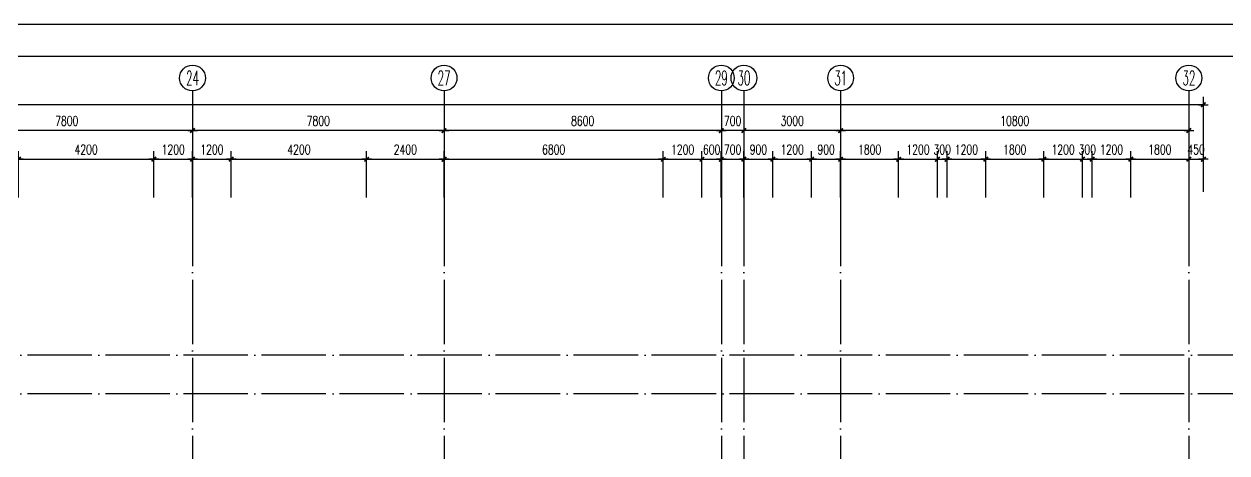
# Model space of a CAD drawing. Extents: x 165127 to 1058185, y 60808 to 144908.
# Drawn here: x 1000111 to 1037417, y 131619 to 144908 of the extents above; entities that cross this region are included whole.
import ezdxf
from ezdxf.enums import TextEntityAlignment as Align

# ---------------------------------------------------------------- set-up
doc = ezdxf.new("R2010")
doc.units = 0
doc.header["$LTSCALE"] = 1000
doc.linetypes.add('DOTE', pattern=[2.42, 2, -0.2, 0.02, -0.2])
doc.layers.get('0').update_dxf_attribs({"linetype": 'CONTINUOUS'})
doc.layers.get('DEFPOINTS').update_dxf_attribs({"linetype": 'CONTINUOUS'})
for name, color, linetype in [('AXIS', 3, 'CONTINUOUS'), ('AXIS_TEXT', 7, 'CONTINUOUS'), ('DOTE', 1, 'DOTE'), ('PUB_DIM', 3, 'CONTINUOUS'), ('WINDOW', 2, 'CONTINUOUS')]:
    doc.layers.add(name, color=color, linetype=linetype)
doc.styles.add('COMPLEX', font='COMPLEX')
doc.styles.add('DIM_FONT', font='SIMPLEX.shx', dxfattribs={"width": 0.7})
doc.dimstyles.new('AXIS', dxfattribs={"dimtxt": 300, "dimasz": 1, "dimexe": 250, "dimexo": 300, "dimgap": 150, "dimtad": 1, "dimdec": 0, "dimdsep": 46, "dimtxsty": 'DIM_FONT', "dimblk": '_DIMX', "dimcen": 2.5, "dimse1": 1, "dimse2": 1, "dimclrt": 7, "dimadec": 0, "dimazin": 0, "dimtfac": 1, "dimtdec": 0, "dimtix": 1, "dimtmove": 2, "dimatfit": 3, "dimldrblk": '_DIMX', "dimfxl": 1, "dimarcsym": 0})
doc.dimstyles.new('DIMB', dxfattribs={"dimtxt": 300, "dimasz": 1, "dimexe": 250, "dimexo": 300, "dimgap": 150, "dimtad": 1, "dimdec": 0, "dimdsep": 46, "dimtxsty": 'DIM_FONT', "dimblk": '_DIMX', "dimcen": 2.5, "dimse2": 1, "dimclrt": 7, "dimadec": 0, "dimazin": 0, "dimtfac": 1, "dimtdec": 0, "dimtix": 1, "dimtmove": 2, "dimatfit": 3, "dimldrblk": '_DIMX', "dimfxl": 1, "dimarcsym": 0})
doc.dimstyles.new('DIMN', dxfattribs={"dimtxt": 300, "dimasz": 1, "dimexe": 250, "dimexo": 300, "dimgap": 150, "dimtad": 1, "dimdec": 0, "dimdsep": 46, "dimtxsty": 'DIM_FONT', "dimblk": '_DIMX', "dimcen": 2.5, "dimclrt": 7, "dimadec": 0, "dimazin": 0, "dimtfac": 1, "dimtdec": 0, "dimtix": 1, "dimtmove": 2, "dimatfit": 3, "dimldrblk": '_DIMX', "dimfxl": 1, "dimarcsym": 0})

# ---------------------------------------------------------------- blocks, each defined once
blk = doc.blocks.new('A$C34131D43')
at = {"color": 243}
blk.add_line((0, 84100), (160900, 84100), dxfattribs=at)
at = {"color": 244}
blk.add_line((159900, 83100), (2500, 83100), dxfattribs=at)
blk = doc.blocks.new('_AXISO')
blk.add_circle((0, 0), 0.5)
at = {"layer": 'AXIS_TEXT', "style": 'COMPLEX', "width": 1.041667}
blk.add_attdef('A', text='', height=0.56, dxfattribs=at).set_placement((-0.25, -0.28), (0.25, -0.28), align=Align.FIT)
blk = doc.blocks.new('_DIMX')
blk.add_line((-150, 0), (150, 0))
at = {"const_width": 50}
blk.add_lwpolyline([(-70, -70), (70, 70)], dxfattribs=at)
blk = doc.blocks.new('*D1233')
at = {"color": 0, "linetype": 'ByBlock'}
blk.add_line((855294, 141608), (844496, 141608), dxfattribs=at)
at = {"layer": 'DEFPOINTS', "color": 0, "linetype": 'ByBlock'}
for p in [(844495, 141608), (844495, 139408), (855295, 139408)]:
    blk.add_point(p, dxfattribs=at)
at = {"color": 0, "linetype": 'ByBlock', "rotation": 180}
blk.add_blockref('_DIMX', (844495, 141608), dxfattribs=at)
at = {"color": 0, "linetype": 'ByBlock'}
blk.add_blockref('_DIMX', (855295, 141608), dxfattribs=at)
at = {"color": 7, "linetype": 'ByBlock', "insert": (849895, 141908), "char_height": 300, "attachment_point": 5, "style": 'DIM_FONT'}
blk.add_mtext('10800', dxfattribs=at)
blk = doc.blocks.new('*D1234')
at = {"color": 0, "linetype": 'ByBlock'}
blk.add_line((844494, 141608), (841496, 141608), dxfattribs=at)
at = {"layer": 'DEFPOINTS', "color": 0, "linetype": 'ByBlock'}
for p in [(841495, 141608), (841495, 139408), (844495, 139408)]:
    blk.add_point(p, dxfattribs=at)
at = {"color": 0, "linetype": 'ByBlock', "rotation": 180}
blk.add_blockref('_DIMX', (841495, 141608), dxfattribs=at)
at = {"color": 0, "linetype": 'ByBlock'}
blk.add_blockref('_DIMX', (844495, 141608), dxfattribs=at)
at = {"color": 7, "linetype": 'ByBlock', "insert": (842995, 141908), "char_height": 300, "attachment_point": 5, "style": 'DIM_FONT'}
blk.add_mtext('3000', dxfattribs=at)
blk = doc.blocks.new('*D1235')
at = {"color": 0, "linetype": 'ByBlock'}
for p, q in [((1021735, 141608), (1021734, 141608)), ((1022436, 141608), (1021736, 141608)), ((1022437, 141608), (1022438, 141608))]:
    blk.add_line(p, q, dxfattribs=at)
at = {"layer": 'DEFPOINTS', "color": 0, "linetype": 'ByBlock'}
for p in [(1021736, 141608), (1021736, 139408), (1022436, 139408)]:
    blk.add_point(p, dxfattribs=at)
at = {"color": 0, "linetype": 'ByBlock'}
blk.add_blockref('_DIMX', (1021736, 141608), dxfattribs=at)
at = {"color": 0, "linetype": 'ByBlock', "rotation": 180}
blk.add_blockref('_DIMX', (1022436, 141608), dxfattribs=at)
at = {"color": 7, "linetype": 'ByBlock', "insert": (1022086, 141908), "char_height": 300, "attachment_point": 5, "style": 'DIM_FONT'}
blk.add_mtext('700', dxfattribs=at)
blk = doc.blocks.new('*D1236')
at = {"color": 0, "linetype": 'ByBlock'}
blk.add_line((832194, 141608), (824396, 141608), dxfattribs=at)
at = {"layer": 'DEFPOINTS', "color": 0, "linetype": 'ByBlock'}
for p in [(824395, 141608), (824395, 139408), (832195, 139408)]:
    blk.add_point(p, dxfattribs=at)
at = {"color": 0, "linetype": 'ByBlock', "rotation": 180}
blk.add_blockref('_DIMX', (824395, 141608), dxfattribs=at)
at = {"color": 0, "linetype": 'ByBlock'}
blk.add_blockref('_DIMX', (832195, 141608), dxfattribs=at)
at = {"color": 7, "linetype": 'ByBlock', "insert": (828295, 141908), "char_height": 300, "attachment_point": 5, "style": 'DIM_FONT'}
blk.add_mtext('7800', dxfattribs=at)
blk = doc.blocks.new('*D1237')
at = {"color": 0, "linetype": 'ByBlock'}
blk.add_line((824394, 141608), (816596, 141608), dxfattribs=at)
at = {"layer": 'DEFPOINTS', "color": 0, "linetype": 'ByBlock'}
for p in [(816595, 141608), (816595, 139408), (824395, 139408)]:
    blk.add_point(p, dxfattribs=at)
at = {"color": 0, "linetype": 'ByBlock', "rotation": 180}
blk.add_blockref('_DIMX', (816595, 141608), dxfattribs=at)
at = {"color": 0, "linetype": 'ByBlock'}
blk.add_blockref('_DIMX', (824395, 141608), dxfattribs=at)
at = {"color": 7, "linetype": 'ByBlock', "insert": (820495, 141908), "char_height": 300, "attachment_point": 5, "style": 'DIM_FONT'}
blk.add_mtext('7800', dxfattribs=at)
blk = doc.blocks.new('*D1250')
at = {"color": 0, "linetype": 'ByBlock'}
for p, q in [((729445, 139708), (729445, 142658)), ((855745, 139708), (855745, 142658)), ((855744, 142408), (729446, 142408))]:
    blk.add_line(p, q, dxfattribs=at)
at = {"layer": 'DEFPOINTS', "color": 0, "linetype": 'ByBlock'}
for p in [(729445, 142408), (729445, 139408), (855745, 139408)]:
    blk.add_point(p, dxfattribs=at)
at = {"color": 0, "linetype": 'ByBlock', "rotation": 180}
blk.add_blockref('_DIMX', (729445, 142408), dxfattribs=at)
at = {"color": 0, "linetype": 'ByBlock'}
blk.add_blockref('_DIMX', (855745, 142408), dxfattribs=at)
at = {"color": 7, "linetype": 'ByBlock', "insert": (792595, 142708), "char_height": 300, "attachment_point": 5, "style": 'DIM_FONT'}
blk.add_mtext('126300', dxfattribs=at)
blk = doc.blocks.new('*D1341')
at = {"color": 0, "linetype": 'ByBlock'}
for p, q in [((818995, 139530), (818995, 140971)), ((818996, 140721), (823194, 140721)), ((823195, 139530), (823195, 140971))]:
    blk.add_line(p, q, dxfattribs=at)
at = {"layer": 'DEFPOINTS', "color": 0, "linetype": 'ByBlock'}
for p in [(823195, 140721), (818995, 139230), (823195, 139230)]:
    blk.add_point(p, dxfattribs=at)
at = {"color": 0, "linetype": 'ByBlock', "rotation": 180}
blk.add_blockref('_DIMX', (818995, 140721), dxfattribs=at)
at = {"color": 0, "linetype": 'ByBlock'}
blk.add_blockref('_DIMX', (823195, 140721), dxfattribs=at)
at = {"color": 7, "linetype": 'ByBlock', "insert": (821095, 141021), "char_height": 300, "attachment_point": 5, "style": 'DIM_FONT'}
blk.add_mtext('4200', dxfattribs=at)
blk = doc.blocks.new('*D1342')
at = {"color": 0, "linetype": 'ByBlock'}
for p, q in [((823195, 139530), (823195, 140971)), ((823196, 140721), (824394, 140721)), ((824395, 139530), (824395, 140971))]:
    blk.add_line(p, q, dxfattribs=at)
at = {"layer": 'DEFPOINTS', "color": 0, "linetype": 'ByBlock'}
for p in [(824395, 140721), (823195, 139230), (824395, 139230)]:
    blk.add_point(p, dxfattribs=at)
at = {"color": 0, "linetype": 'ByBlock', "rotation": 180}
blk.add_blockref('_DIMX', (823195, 140721), dxfattribs=at)
at = {"color": 0, "linetype": 'ByBlock'}
blk.add_blockref('_DIMX', (824395, 140721), dxfattribs=at)
at = {"color": 7, "linetype": 'ByBlock', "insert": (823795, 141021), "char_height": 300, "attachment_point": 5, "style": 'DIM_FONT'}
blk.add_mtext('1200', dxfattribs=at)
blk = doc.blocks.new('*D1343')
at = {"color": 0, "linetype": 'ByBlock'}
for p, q in [((824395, 139530), (824395, 140971)), ((824396, 140721), (825594, 140721)), ((825595, 139530), (825595, 140971))]:
    blk.add_line(p, q, dxfattribs=at)
at = {"layer": 'DEFPOINTS', "color": 0, "linetype": 'ByBlock'}
for p in [(825595, 140721), (824395, 139230), (825595, 139230)]:
    blk.add_point(p, dxfattribs=at)
at = {"color": 0, "linetype": 'ByBlock', "rotation": 180}
blk.add_blockref('_DIMX', (824395, 140721), dxfattribs=at)
at = {"color": 0, "linetype": 'ByBlock'}
blk.add_blockref('_DIMX', (825595, 140721), dxfattribs=at)
at = {"color": 7, "linetype": 'ByBlock', "insert": (824995, 141021), "char_height": 300, "attachment_point": 5, "style": 'DIM_FONT'}
blk.add_mtext('1200', dxfattribs=at)
blk = doc.blocks.new('*D1344')
at = {"color": 0, "linetype": 'ByBlock'}
for p, q in [((825595, 139530), (825595, 140971)), ((825596, 140721), (829794, 140721)), ((829795, 139530), (829795, 140971))]:
    blk.add_line(p, q, dxfattribs=at)
at = {"layer": 'DEFPOINTS', "color": 0, "linetype": 'ByBlock'}
for p in [(829795, 140721), (825595, 139230), (829795, 139230)]:
    blk.add_point(p, dxfattribs=at)
at = {"color": 0, "linetype": 'ByBlock', "rotation": 180}
blk.add_blockref('_DIMX', (825595, 140721), dxfattribs=at)
at = {"color": 0, "linetype": 'ByBlock'}
blk.add_blockref('_DIMX', (829795, 140721), dxfattribs=at)
at = {"color": 7, "linetype": 'ByBlock', "insert": (827695, 141021), "char_height": 300, "attachment_point": 5, "style": 'DIM_FONT'}
blk.add_mtext('4200', dxfattribs=at)
blk = doc.blocks.new('*D1345')
at = {"color": 0, "linetype": 'ByBlock'}
for p, q in [((832195, 139530), (832195, 140971)), ((832196, 140721), (838994, 140721)), ((838995, 139530), (838995, 140971))]:
    blk.add_line(p, q, dxfattribs=at)
at = {"layer": 'DEFPOINTS', "color": 0, "linetype": 'ByBlock'}
for p in [(838995, 140721), (832195, 139230), (838995, 139230)]:
    blk.add_point(p, dxfattribs=at)
at = {"color": 0, "linetype": 'ByBlock', "rotation": 180}
blk.add_blockref('_DIMX', (832195, 140721), dxfattribs=at)
at = {"color": 0, "linetype": 'ByBlock'}
blk.add_blockref('_DIMX', (838995, 140721), dxfattribs=at)
at = {"color": 7, "linetype": 'ByBlock', "insert": (835595, 141021), "char_height": 300, "attachment_point": 5, "style": 'DIM_FONT'}
blk.add_mtext('6800', dxfattribs=at)
blk = doc.blocks.new('*D1346')
at = {"color": 0, "linetype": 'ByBlock'}
for p, q in [((838995, 139530), (838995, 140971)), ((838996, 140721), (840194, 140721)), ((840195, 139530), (840195, 140971))]:
    blk.add_line(p, q, dxfattribs=at)
at = {"layer": 'DEFPOINTS', "color": 0, "linetype": 'ByBlock'}
for p in [(840195, 140721), (838995, 139230), (840195, 139230)]:
    blk.add_point(p, dxfattribs=at)
at = {"color": 0, "linetype": 'ByBlock', "rotation": 180}
blk.add_blockref('_DIMX', (838995, 140721), dxfattribs=at)
at = {"color": 0, "linetype": 'ByBlock'}
blk.add_blockref('_DIMX', (840195, 140721), dxfattribs=at)
at = {"color": 7, "linetype": 'ByBlock', "insert": (839595, 141021), "char_height": 300, "attachment_point": 5, "style": 'DIM_FONT'}
blk.add_mtext('1200', dxfattribs=at)
blk = doc.blocks.new('*D1347')
at = {"color": 0, "linetype": 'ByBlock'}
for p, q in [((840194, 140721), (840193, 140721)), ((840195, 139530), (840195, 140971)), ((840195, 140721), (840795, 140721)), ((840795, 139530), (840795, 140971)), ((840796, 140721), (840797, 140721))]:
    blk.add_line(p, q, dxfattribs=at)
at = {"layer": 'DEFPOINTS', "color": 0, "linetype": 'ByBlock'}
for p in [(840795, 140721), (840195, 139230), (840795, 139230)]:
    blk.add_point(p, dxfattribs=at)
at = {"color": 0, "linetype": 'ByBlock'}
blk.add_blockref('_DIMX', (840195, 140721), dxfattribs=at)
at = {"color": 0, "linetype": 'ByBlock', "rotation": 180}
blk.add_blockref('_DIMX', (840795, 140721), dxfattribs=at)
at = {"color": 7, "linetype": 'ByBlock', "insert": (840495, 141021), "char_height": 300, "attachment_point": 5, "style": 'DIM_FONT'}
blk.add_mtext('600', dxfattribs=at)
blk = doc.blocks.new('*D1348')
at = {"color": 0, "linetype": 'ByBlock'}
for p, q in [((840794, 140721), (840793, 140721)), ((840795, 139530), (840795, 140971)), ((840795, 140721), (841495, 140721)), ((841495, 139530), (841495, 140971)), ((841496, 140721), (841497, 140721))]:
    blk.add_line(p, q, dxfattribs=at)
at = {"layer": 'DEFPOINTS', "color": 0, "linetype": 'ByBlock'}
for p in [(841495, 140721), (840795, 139230), (841495, 139230)]:
    blk.add_point(p, dxfattribs=at)
at = {"color": 0, "linetype": 'ByBlock'}
blk.add_blockref('_DIMX', (840795, 140721), dxfattribs=at)
at = {"color": 0, "linetype": 'ByBlock', "rotation": 180}
blk.add_blockref('_DIMX', (841495, 140721), dxfattribs=at)
at = {"color": 7, "linetype": 'ByBlock', "insert": (841145, 141021), "char_height": 300, "attachment_point": 5, "style": 'DIM_FONT'}
blk.add_mtext('700', dxfattribs=at)
blk = doc.blocks.new('*D1349')
at = {"color": 0, "linetype": 'ByBlock'}
for p, q in [((841495, 139530), (841495, 140971)), ((841496, 140721), (842394, 140721)), ((842395, 139530), (842395, 140971))]:
    blk.add_line(p, q, dxfattribs=at)
at = {"layer": 'DEFPOINTS', "color": 0, "linetype": 'ByBlock'}
for p in [(842395, 140721), (841495, 139230), (842395, 139230)]:
    blk.add_point(p, dxfattribs=at)
at = {"color": 0, "linetype": 'ByBlock', "rotation": 180}
blk.add_blockref('_DIMX', (841495, 140721), dxfattribs=at)
at = {"color": 0, "linetype": 'ByBlock'}
blk.add_blockref('_DIMX', (842395, 140721), dxfattribs=at)
at = {"color": 7, "linetype": 'ByBlock', "insert": (841945, 141021), "char_height": 300, "attachment_point": 5, "style": 'DIM_FONT'}
blk.add_mtext('900', dxfattribs=at)
blk = doc.blocks.new('*D1350')
at = {"color": 0, "linetype": 'ByBlock'}
for p, q in [((842395, 139530), (842395, 140971)), ((842396, 140721), (843594, 140721)), ((843595, 139530), (843595, 140971))]:
    blk.add_line(p, q, dxfattribs=at)
at = {"layer": 'DEFPOINTS', "color": 0, "linetype": 'ByBlock'}
for p in [(843595, 140721), (842395, 139230), (843595, 139230)]:
    blk.add_point(p, dxfattribs=at)
at = {"color": 0, "linetype": 'ByBlock', "rotation": 180}
blk.add_blockref('_DIMX', (842395, 140721), dxfattribs=at)
at = {"color": 0, "linetype": 'ByBlock'}
blk.add_blockref('_DIMX', (843595, 140721), dxfattribs=at)
at = {"color": 7, "linetype": 'ByBlock', "insert": (842995, 141021), "char_height": 300, "attachment_point": 5, "style": 'DIM_FONT'}
blk.add_mtext('1200', dxfattribs=at)
blk = doc.blocks.new('*D1351')
at = {"color": 0, "linetype": 'ByBlock'}
for p, q in [((843595, 139530), (843595, 140971)), ((843596, 140721), (844494, 140721)), ((844495, 139530), (844495, 140971))]:
    blk.add_line(p, q, dxfattribs=at)
at = {"layer": 'DEFPOINTS', "color": 0, "linetype": 'ByBlock'}
for p in [(844495, 140721), (843595, 139230), (844495, 139230)]:
    blk.add_point(p, dxfattribs=at)
at = {"color": 0, "linetype": 'ByBlock', "rotation": 180}
blk.add_blockref('_DIMX', (843595, 140721), dxfattribs=at)
at = {"color": 0, "linetype": 'ByBlock'}
blk.add_blockref('_DIMX', (844495, 140721), dxfattribs=at)
at = {"color": 7, "linetype": 'ByBlock', "insert": (844045, 141021), "char_height": 300, "attachment_point": 5, "style": 'DIM_FONT'}
blk.add_mtext('900', dxfattribs=at)
blk = doc.blocks.new('*D1352')
at = {"color": 0, "linetype": 'ByBlock'}
for p, q in [((844495, 139530), (844495, 140971)), ((844496, 140721), (846294, 140721)), ((846295, 139530), (846295, 140971))]:
    blk.add_line(p, q, dxfattribs=at)
at = {"layer": 'DEFPOINTS', "color": 0, "linetype": 'ByBlock'}
for p in [(846295, 140721), (844495, 139230), (846295, 139230)]:
    blk.add_point(p, dxfattribs=at)
at = {"color": 0, "linetype": 'ByBlock', "rotation": 180}
blk.add_blockref('_DIMX', (844495, 140721), dxfattribs=at)
at = {"color": 0, "linetype": 'ByBlock'}
blk.add_blockref('_DIMX', (846295, 140721), dxfattribs=at)
at = {"color": 7, "linetype": 'ByBlock', "insert": (845395, 141021), "char_height": 300, "attachment_point": 5, "style": 'DIM_FONT'}
blk.add_mtext('1800', dxfattribs=at)
blk = doc.blocks.new('*D1353')
at = {"color": 0, "linetype": 'ByBlock'}
for p, q in [((846295, 139530), (846295, 140971)), ((846296, 140721), (847494, 140721)), ((847495, 139530), (847495, 140971))]:
    blk.add_line(p, q, dxfattribs=at)
at = {"layer": 'DEFPOINTS', "color": 0, "linetype": 'ByBlock'}
for p in [(847495, 140721), (846295, 139230), (847495, 139230)]:
    blk.add_point(p, dxfattribs=at)
at = {"color": 0, "linetype": 'ByBlock', "rotation": 180}
blk.add_blockref('_DIMX', (846295, 140721), dxfattribs=at)
at = {"color": 0, "linetype": 'ByBlock'}
blk.add_blockref('_DIMX', (847495, 140721), dxfattribs=at)
at = {"color": 7, "linetype": 'ByBlock', "insert": (846895, 141021), "char_height": 300, "attachment_point": 5, "style": 'DIM_FONT'}
blk.add_mtext('1200', dxfattribs=at)
blk = doc.blocks.new('*D1354')
at = {"color": 0, "linetype": 'ByBlock'}
for p, q in [((847494, 140721), (847493, 140721)), ((847495, 139530), (847495, 140971)), ((847495, 140721), (847795, 140721)), ((847795, 139530), (847795, 140971)), ((847796, 140721), (847797, 140721))]:
    blk.add_line(p, q, dxfattribs=at)
at = {"layer": 'DEFPOINTS', "color": 0, "linetype": 'ByBlock'}
for p in [(847795, 140721), (847495, 139230), (847795, 139230)]:
    blk.add_point(p, dxfattribs=at)
at = {"color": 0, "linetype": 'ByBlock'}
blk.add_blockref('_DIMX', (847495, 140721), dxfattribs=at)
at = {"color": 0, "linetype": 'ByBlock', "rotation": 180}
blk.add_blockref('_DIMX', (847795, 140721), dxfattribs=at)
at = {"color": 7, "linetype": 'ByBlock', "insert": (847645, 141021), "char_height": 300, "attachment_point": 5, "style": 'DIM_FONT'}
blk.add_mtext('300', dxfattribs=at)
blk = doc.blocks.new('*D1355')
at = {"color": 0, "linetype": 'ByBlock'}
for p, q in [((847795, 139530), (847795, 140971)), ((847796, 140721), (848994, 140721)), ((848995, 139530), (848995, 140971))]:
    blk.add_line(p, q, dxfattribs=at)
at = {"layer": 'DEFPOINTS', "color": 0, "linetype": 'ByBlock'}
for p in [(848995, 140721), (847795, 139230), (848995, 139230)]:
    blk.add_point(p, dxfattribs=at)
at = {"color": 0, "linetype": 'ByBlock', "rotation": 180}
blk.add_blockref('_DIMX', (847795, 140721), dxfattribs=at)
at = {"color": 0, "linetype": 'ByBlock'}
blk.add_blockref('_DIMX', (848995, 140721), dxfattribs=at)
at = {"color": 7, "linetype": 'ByBlock', "insert": (848395, 141021), "char_height": 300, "attachment_point": 5, "style": 'DIM_FONT'}
blk.add_mtext('1200', dxfattribs=at)
blk = doc.blocks.new('*D1356')
at = {"color": 0, "linetype": 'ByBlock'}
for p, q in [((848995, 139530), (848995, 140971)), ((848996, 140721), (850794, 140721)), ((850795, 139530), (850795, 140971))]:
    blk.add_line(p, q, dxfattribs=at)
at = {"layer": 'DEFPOINTS', "color": 0, "linetype": 'ByBlock'}
for p in [(850795, 140721), (848995, 139230), (850795, 139230)]:
    blk.add_point(p, dxfattribs=at)
at = {"color": 0, "linetype": 'ByBlock', "rotation": 180}
blk.add_blockref('_DIMX', (848995, 140721), dxfattribs=at)
at = {"color": 0, "linetype": 'ByBlock'}
blk.add_blockref('_DIMX', (850795, 140721), dxfattribs=at)
at = {"color": 7, "linetype": 'ByBlock', "insert": (849895, 141021), "char_height": 300, "attachment_point": 5, "style": 'DIM_FONT'}
blk.add_mtext('1800', dxfattribs=at)
blk = doc.blocks.new('*D1357')
at = {"color": 0, "linetype": 'ByBlock'}
for p, q in [((850795, 139530), (850795, 140971)), ((850796, 140721), (851994, 140721)), ((851995, 139530), (851995, 140971))]:
    blk.add_line(p, q, dxfattribs=at)
at = {"layer": 'DEFPOINTS', "color": 0, "linetype": 'ByBlock'}
for p in [(851995, 140721), (850795, 139230), (851995, 139230)]:
    blk.add_point(p, dxfattribs=at)
at = {"color": 0, "linetype": 'ByBlock', "rotation": 180}
blk.add_blockref('_DIMX', (850795, 140721), dxfattribs=at)
at = {"color": 0, "linetype": 'ByBlock'}
blk.add_blockref('_DIMX', (851995, 140721), dxfattribs=at)
at = {"color": 7, "linetype": 'ByBlock', "insert": (851395, 141021), "char_height": 300, "attachment_point": 5, "style": 'DIM_FONT'}
blk.add_mtext('1200', dxfattribs=at)
blk = doc.blocks.new('*D1358')
at = {"color": 0, "linetype": 'ByBlock'}
for p, q in [((851994, 140721), (851993, 140721)), ((851995, 139530), (851995, 140971)), ((851995, 140721), (852295, 140721)), ((852295, 139530), (852295, 140971)), ((852296, 140721), (852297, 140721))]:
    blk.add_line(p, q, dxfattribs=at)
at = {"layer": 'DEFPOINTS', "color": 0, "linetype": 'ByBlock'}
for p in [(852295, 140721), (851995, 139230), (852295, 139230)]:
    blk.add_point(p, dxfattribs=at)
at = {"color": 0, "linetype": 'ByBlock'}
blk.add_blockref('_DIMX', (851995, 140721), dxfattribs=at)
at = {"color": 0, "linetype": 'ByBlock', "rotation": 180}
blk.add_blockref('_DIMX', (852295, 140721), dxfattribs=at)
at = {"color": 7, "linetype": 'ByBlock', "insert": (852145, 141021), "char_height": 300, "attachment_point": 5, "style": 'DIM_FONT'}
blk.add_mtext('300', dxfattribs=at)
blk = doc.blocks.new('*D1359')
at = {"color": 0, "linetype": 'ByBlock'}
for p, q in [((852295, 139530), (852295, 140971)), ((852296, 140721), (853494, 140721)), ((853495, 139530), (853495, 140971))]:
    blk.add_line(p, q, dxfattribs=at)
at = {"layer": 'DEFPOINTS', "color": 0, "linetype": 'ByBlock'}
for p in [(853495, 140721), (852295, 139230), (853495, 139230)]:
    blk.add_point(p, dxfattribs=at)
at = {"color": 0, "linetype": 'ByBlock', "rotation": 180}
blk.add_blockref('_DIMX', (852295, 140721), dxfattribs=at)
at = {"color": 0, "linetype": 'ByBlock'}
blk.add_blockref('_DIMX', (853495, 140721), dxfattribs=at)
at = {"color": 7, "linetype": 'ByBlock', "insert": (852895, 141021), "char_height": 300, "attachment_point": 5, "style": 'DIM_FONT'}
blk.add_mtext('1200', dxfattribs=at)
blk = doc.blocks.new('*D1360')
at = {"color": 0, "linetype": 'ByBlock'}
for p, q in [((853495, 139530), (853495, 140971)), ((853496, 140721), (855294, 140721))]:
    blk.add_line(p, q, dxfattribs=at)
at = {"layer": 'DEFPOINTS', "color": 0, "linetype": 'ByBlock'}
for p in [(855295, 140721), (853495, 139230), (855295, 139230)]:
    blk.add_point(p, dxfattribs=at)
at = {"color": 0, "linetype": 'ByBlock', "rotation": 180}
blk.add_blockref('_DIMX', (853495, 140721), dxfattribs=at)
at = {"color": 0, "linetype": 'ByBlock'}
blk.add_blockref('_DIMX', (855295, 140721), dxfattribs=at)
at = {"color": 7, "linetype": 'ByBlock', "insert": (854395, 141021), "char_height": 300, "attachment_point": 5, "style": 'DIM_FONT'}
blk.add_mtext('1800', dxfattribs=at)
blk = doc.blocks.new('*D1362')
at = {"color": 0, "linetype": 'ByBlock'}
for p, q in [((829795, 139530), (829795, 140971)), ((829796, 140721), (832194, 140721)), ((832195, 139530), (832195, 140971))]:
    blk.add_line(p, q, dxfattribs=at)
at = {"layer": 'DEFPOINTS', "color": 0, "linetype": 'ByBlock'}
for p in [(832195, 140721), (829795, 139230), (832195, 139230)]:
    blk.add_point(p, dxfattribs=at)
at = {"color": 0, "linetype": 'ByBlock', "rotation": 180}
blk.add_blockref('_DIMX', (829795, 140721), dxfattribs=at)
at = {"color": 0, "linetype": 'ByBlock'}
blk.add_blockref('_DIMX', (832195, 140721), dxfattribs=at)
at = {"color": 7, "linetype": 'ByBlock', "insert": (830995, 141021), "char_height": 300, "attachment_point": 5, "style": 'DIM_FONT'}
blk.add_mtext('2400', dxfattribs=at)
blk = doc.blocks.new('*D1365')
at = {"color": 0, "linetype": 'ByBlock'}
for p, q in [((855294, 140721), (855293, 140721)), ((855295, 140721), (855745, 140721)), ((855746, 140721), (855747, 140721))]:
    blk.add_line(p, q, dxfattribs=at)
at = {"layer": 'DEFPOINTS', "color": 0, "linetype": 'ByBlock'}
for p in [(855745, 140721), (855295, 139230), (855745, 139230)]:
    blk.add_point(p, dxfattribs=at)
at = {"color": 0, "linetype": 'ByBlock'}
blk.add_blockref('_DIMX', (855295, 140721), dxfattribs=at)
at = {"color": 0, "linetype": 'ByBlock', "rotation": 180}
blk.add_blockref('_DIMX', (855745, 140721), dxfattribs=at)
at = {"color": 7, "linetype": 'ByBlock', "insert": (855520, 141021), "char_height": 300, "attachment_point": 5, "style": 'DIM_FONT'}
blk.add_mtext('450', dxfattribs=at)
blk = doc.blocks.new('*D1481')
at = {"color": 0, "linetype": 'ByBlock'}
blk.add_line((1021735, 141608), (1013137, 141608), dxfattribs=at)
at = {"layer": 'DEFPOINTS', "color": 0, "linetype": 'ByBlock'}
for p in [(1013136, 141608), (1013136, 139408), (1021736, 139408)]:
    blk.add_point(p, dxfattribs=at)
at = {"color": 0, "linetype": 'ByBlock', "rotation": 180}
blk.add_blockref('_DIMX', (1013136, 141608), dxfattribs=at)
at = {"color": 0, "linetype": 'ByBlock'}
blk.add_blockref('_DIMX', (1021736, 141608), dxfattribs=at)
at = {"color": 7, "linetype": 'ByBlock', "insert": (1017436, 141908), "char_height": 300, "attachment_point": 5, "style": 'DIM_FONT'}
blk.add_mtext('8600', dxfattribs=at)

msp = doc.modelspace()

# ---------------------------------------------------------------- linework, layer by layer
at = {"layer": 'AXIS'}
for p, q in [((1005336.1, 142836.6), (1005336.1, 139407.6)), ((1013136.1, 142836.6), (1013136.1, 139407.6)), ((1021736.1, 142836.6), (1021736.1, 139407.6)), ((1022436.1, 142836.6), (1022436.1, 139407.6)), ((1025436.1, 142836.6), (1025436.1, 139407.6)), ((1036236.1, 142836.6), (1036236.1, 139407.6))]:
    msp.add_line(p, q, dxfattribs=at)
at = {"layer": 'DOTE'}
for p, q in [((1005336.1, 139407.6), (1005336.1, 71084.4)), ((1013136.1, 139407.6), (1013136.1, 71084.4)), ((1021736.1, 139407.6), (1021736.1, 116803.1)), ((1022436.1, 139407.6), (1022436.1, 71351.8)), ((1025436.1, 139407.6), (1025436.1, 71351.8)), ((1036236.1, 139407.6), (1036236.1, 71351.8)), ((1040932.7, 134653.1), (993636.1, 134653.1)), ((1040932.7, 133453.1), (973536.1, 133453.1))]:
    msp.add_line(p, q, dxfattribs=at)

# ---------------------------------------------------------------- block references
at = {"layer": 'AXIS'}
ref = msp.add_blockref('_AXISO', (1005336.1, 143236.6), dxfattribs=dict(at, xscale=800, yscale=800, zscale=800))
ref.add_attrib('A', '24', dxfattribs={"layer": 'AXIS_TEXT', "height": 448, "style": 'COMPLEX', "width": 0.520833}).set_placement((1005136.1, 143012.6), (1005536.1, 143012.6), align=Align.FIT)
ref = msp.add_blockref('_AXISO', (1013136.1, 143236.6), dxfattribs=dict(at, xscale=800, yscale=800, zscale=800))
ref.add_attrib('A', '27', dxfattribs={"layer": 'AXIS_TEXT', "height": 448, "style": 'COMPLEX', "width": 0.551471}).set_placement((1012936.1, 143012.6), (1013336.1, 143012.6), align=Align.FIT)
ref = msp.add_blockref('_AXISO', (1021736.1, 143236.6), dxfattribs=dict(at, xscale=800, yscale=800, zscale=800))
ref.add_attrib('A', '29', dxfattribs={"layer": 'AXIS_TEXT', "height": 448, "style": 'COMPLEX', "width": 0.551471}).set_placement((1021536.1, 143012.6), (1021936.1, 143012.6), align=Align.FIT)
ref = msp.add_blockref('_AXISO', (1022436.1, 143236.6), dxfattribs=dict(at, xscale=800, yscale=800, zscale=800))
ref.add_attrib('A', '30', dxfattribs={"layer": 'AXIS_TEXT', "height": 448, "style": 'COMPLEX', "width": 0.568182}).set_placement((1022236.1, 143012.6), (1022636.1, 143012.6), align=Align.FIT)
ref = msp.add_blockref('_AXISO', (1025436.1, 143236.6), dxfattribs=dict(at, xscale=800, yscale=800, zscale=800))
ref.add_attrib('A', '31', dxfattribs={"layer": 'AXIS_TEXT', "height": 448, "style": 'COMPLEX', "width": 0.669643}).set_placement((1025236.1, 143012.6), (1025636.1, 143012.6), align=Align.FIT)
ref = msp.add_blockref('_AXISO', (1036236.1, 143236.6), dxfattribs=dict(at, xscale=800, yscale=800, zscale=800))
ref.add_attrib('A', '32', dxfattribs={"layer": 'AXIS_TEXT', "height": 448, "style": 'COMPLEX', "width": 0.568182}).set_placement((1036036.1, 143012.6), (1036436.1, 143012.6), align=Align.FIT)
at = {"layer": 'WINDOW'}
msp.add_blockref('A$C34131D43', (897284.7, 60808.1), dxfattribs=at)

# ---------------------------------------------------------------- dimensions: what is measured, and where the dimension line sits
at = {"layer": 'AXIS'}
for p1, p2, distance, dimstyle, picture, middle in [((1036686.1, 139407.6), (910386.1, 139407.6), -3000, 'DIMN', '*D1250', (973536.1, 142707.6)), ((1036236.1, 139407.6), (1025436.1, 139407.6), -2200, 'AXIS', '*D1233', (1030836.1, 141907.6))]:
    dim = msp.add_aligned_dim(p1=p1, p2=p2, distance=distance, dimstyle=dimstyle, dxfattribs=at)
    dim.commit()
    dim.dimension.update_dxf_attribs({"geometry": picture, "text_midpoint": middle, "insert": (180940.8, 0)})
for base, p1, p2, picture, middle in [((997536.1, 141607.6), (1005336.1, 139407.6), (997536.1, 139407.6), '*D1237', (1001436.1, 141907.6)), ((1005336.1, 141607.6), (1013136.1, 139407.6), (1005336.1, 139407.6), '*D1236', (1009236.1, 141907.6)), ((1022436.1, 141607.6), (1025436.1, 139407.6), (1022436.1, 139407.6), '*D1234', (1023936.1, 141907.6))]:
    dim = msp.add_linear_dim(base=base, p1=p1, p2=p2, dimstyle='AXIS', dxfattribs=at)
    dim.commit()
    dim.dimension.update_dxf_attribs({"geometry": picture, "text_midpoint": middle, "insert": (180940.8, 0)})
for base, p1, p2, picture, middle in [((1013136.1, 141607.6), (1021736.1, 139407.6), (1013136.1, 139407.6), '*D1481', (1017436.1, 141907.6)), ((1021736.1, 141607.6), (1022436.1, 139407.6), (1021736.1, 139407.6), '*D1235', (1022086.1, 141907.6))]:
    dim = msp.add_linear_dim(base=base, p1=p1, p2=p2, dimstyle='AXIS', dxfattribs=at)
    dim.commit()
    dim.dimension.update_dxf_attribs({"geometry": picture, "text_midpoint": middle})
at = {"layer": 'PUB_DIM'}
for p1, p2, dimstyle, picture, middle in [((999935.8, 139230.3), (1004135.8, 139230.3), 'DIMN', '*D1341', (1002035.8, 141021.5)), ((1004135.8, 139230.3), (1005335.8, 139230.3), 'DIMN', '*D1342', (1004735.8, 141021.5)), ((1005335.8, 139230.3), (1006535.8, 139230.3), 'DIMN', '*D1343', (1005935.8, 141021.5)), ((1006535.8, 139230.3), (1010735.8, 139230.3), 'DIMN', '*D1344', (1008635.8, 141021.5)), ((1010735.8, 139230.3), (1013135.8, 139230.3), 'DIMN', '*D1362', (1011935.8, 141021.5)), ((1013135.8, 139230.3), (1019935.8, 139230.3), 'DIMN', '*D1345', (1016535.8, 141021.5)), ((1019935.8, 139230.3), (1021135.8, 139230.3), 'DIMN', '*D1346', (1020535.8, 141021.5)), ((1021135.8, 139230.3), (1021735.8, 139230.3), 'DIMN', '*D1347', (1021435.8, 141021.5)), ((1021735.8, 139230.3), (1022435.8, 139230.3), 'DIMN', '*D1348', (1022085.8, 141021.5)), ((1022435.8, 139230.3), (1023335.8, 139230.3), 'DIMN', '*D1349', (1022885.8, 141021.5)), ((1023335.8, 139230.3), (1024535.8, 139230.3), 'DIMN', '*D1350', (1023935.8, 141021.5)), ((1024535.8, 139230.3), (1025435.8, 139230.3), 'DIMN', '*D1351', (1024985.8, 141021.5)), ((1025435.8, 139230.3), (1027235.8, 139230.3), 'DIMN', '*D1352', (1026335.8, 141021.5)), ((1027235.8, 139230.3), (1028435.8, 139230.3), 'DIMN', '*D1353', (1027835.8, 141021.5)), ((1028435.8, 139230.3), (1028735.8, 139230.3), 'DIMN', '*D1354', (1028585.8, 141021.5)), ((1028735.8, 139230.3), (1029935.8, 139230.3), 'DIMN', '*D1355', (1029335.8, 141021.5)), ((1029935.8, 139230.3), (1031735.8, 139230.3), 'DIMN', '*D1356', (1030835.8, 141021.5)), ((1031735.8, 139230.3), (1032935.8, 139230.3), 'DIMN', '*D1357', (1032335.8, 141021.5)), ((1032935.8, 139230.3), (1033235.8, 139230.3), 'DIMN', '*D1358', (1033085.8, 141021.5)), ((1033235.8, 139230.3), (1034435.8, 139230.3), 'DIMN', '*D1359', (1033835.8, 141021.5)), ((1034435.8, 139230.3), (1036236.1, 139230.3), 'DIMB', '*D1360', (1035336, 141021.5)), ((1036236.1, 139230.3), (1036686.1, 139230.3), 'AXIS', '*D1365', (1036461.1, 141021.5))]:
    dim = msp.add_aligned_dim(p1=p1, p2=p2, distance=1491.2, dimstyle=dimstyle, dxfattribs=at)
    dim.commit()
    dim.dimension.update_dxf_attribs({"geometry": picture, "text_midpoint": middle, "insert": (180940.8, 0)})

doc.saveas('drawing.dxf')
